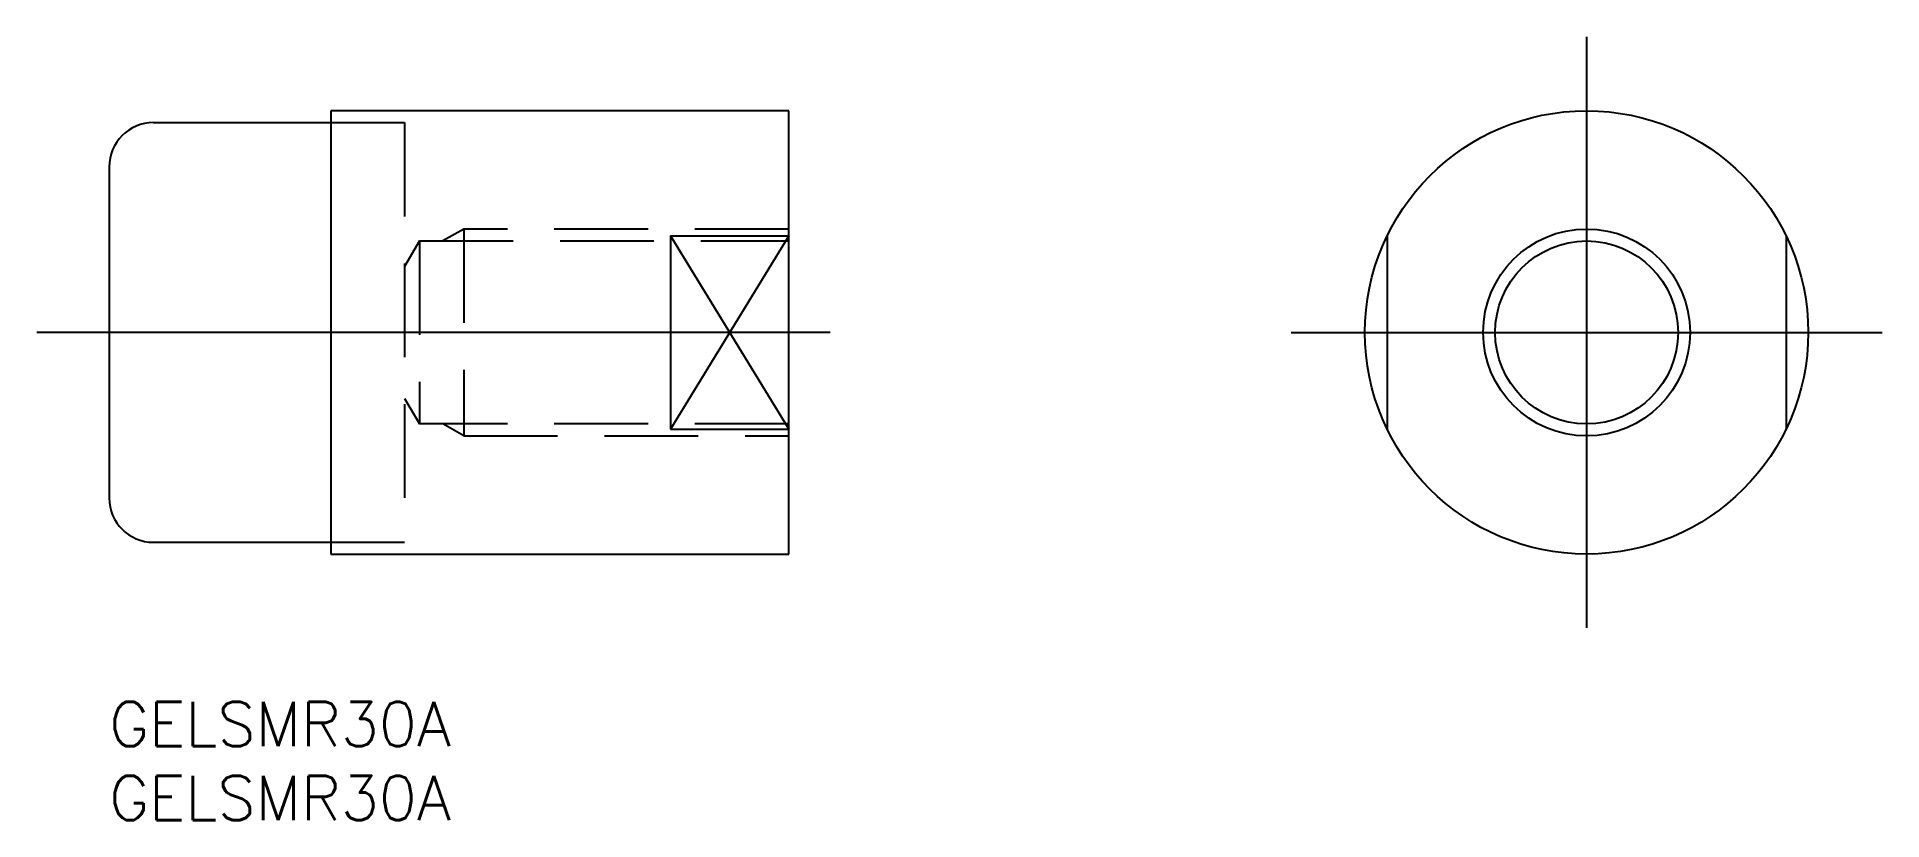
# Model space of a CAD drawing. Extents: x -5 to 120, y -8 to 45.
import ezdxf

# ---------------------------------------------------------------- set-up
doc = ezdxf.new("R2010")
doc.units = 0
doc.header["$LTSCALE"] = 0.5
doc.linetypes.add('DASHED', pattern=[19.05, 12.7, -6.35])
for name, color, linetype in [('CENTER', 1, 'CONTINUOUS'), ('MSM_CONTINUOUS', 7, 'CONTINUOUS'), ('MSM_DASHED', 4, 'DASHED'), ('MSM_NARROW', 5, 'CONTINUOUS'), ('MSM_PART_NUMBER', 7, 'CONTINUOUS')]:
    doc.layers.add(name, color=color, linetype=linetype)
doc.styles.get("Standard").update_dxf_attribs({"font": 'txt.shx', "height": 3, "bigfont": 'bigfont.shx'})

msp = doc.modelspace()

# ---------------------------------------------------------------- linework, layer by layer
at = {"layer": 'CENTER'}
for p, q in [((100, 45), (100, 5)), ((48.79, 25), (-4.89, 25)), ((80, 25), (120, 25))]:
    msp.add_line(p, q, dxfattribs=at)
at = {"layer": 'MSM_CONTINUOUS'}
for p, q in [((46, 40), (15, 40)), ((15, 40), (15, 10)), ((46, 10), (46, 40)), ((3, 39.2), (15, 39.2)), ((0, 36.2), (0, 13.8)), ((38, 31.54), (46, 31.54)), ((38, 31.54), (38, 18.46)), ((46, 31.54), (38, 18.46)), ((38, 31.54), (46, 18.46)), ((86.5, 31.54), (86.5, 18.46)), ((113.5, 31.54), (113.5, 18.46)), ((38, 18.46), (46, 18.46)), ((3, 10.8), (15, 10.8)), ((15, 10), (46, 10))]:
    msp.add_line(p, q, dxfattribs=at)
for radius in [15, 7]:
    msp.add_circle((100, 25), radius, dxfattribs=at)
for centre, start, end in [((3, 36.2), 90, 180), ((3, 13.8), 180, 270)]:
    msp.add_arc(centre, 3, start, end, dxfattribs=at)
at = {"layer": 'MSM_DASHED'}
for p, q in [((15, 39.2), (20, 39.2)), ((20, 39.2), (20, 10.8)), ((24, 32), (22.59, 31.19)), ((46, 32), (24, 32)), ((24, 32), (24, 18)), ((21, 31.19), (20, 29.46)), ((21, 31.19), (21, 18.81)), ((21, 31.19), (46, 31.19)), ((20, 20.54), (21, 18.81)), ((46, 18.81), (21, 18.81)), ((24, 18), (22.59, 18.81)), ((24, 18), (46, 18)), ((15, 10.8), (20, 10.8))]:
    msp.add_line(p, q, dxfattribs=at)
at = {"layer": 'MSM_NARROW'}
msp.add_circle((100, 25), 6.19, dxfattribs=at)

# ---------------------------------------------------------------- texts
at = {"layer": 'MSM_PART_NUMBER'}
for p in [(0, -3), (0, -8)]:
    msp.add_text('GELSMR30A', height=3, dxfattribs=at).set_placement(p)

doc.saveas('drawing.dxf')
